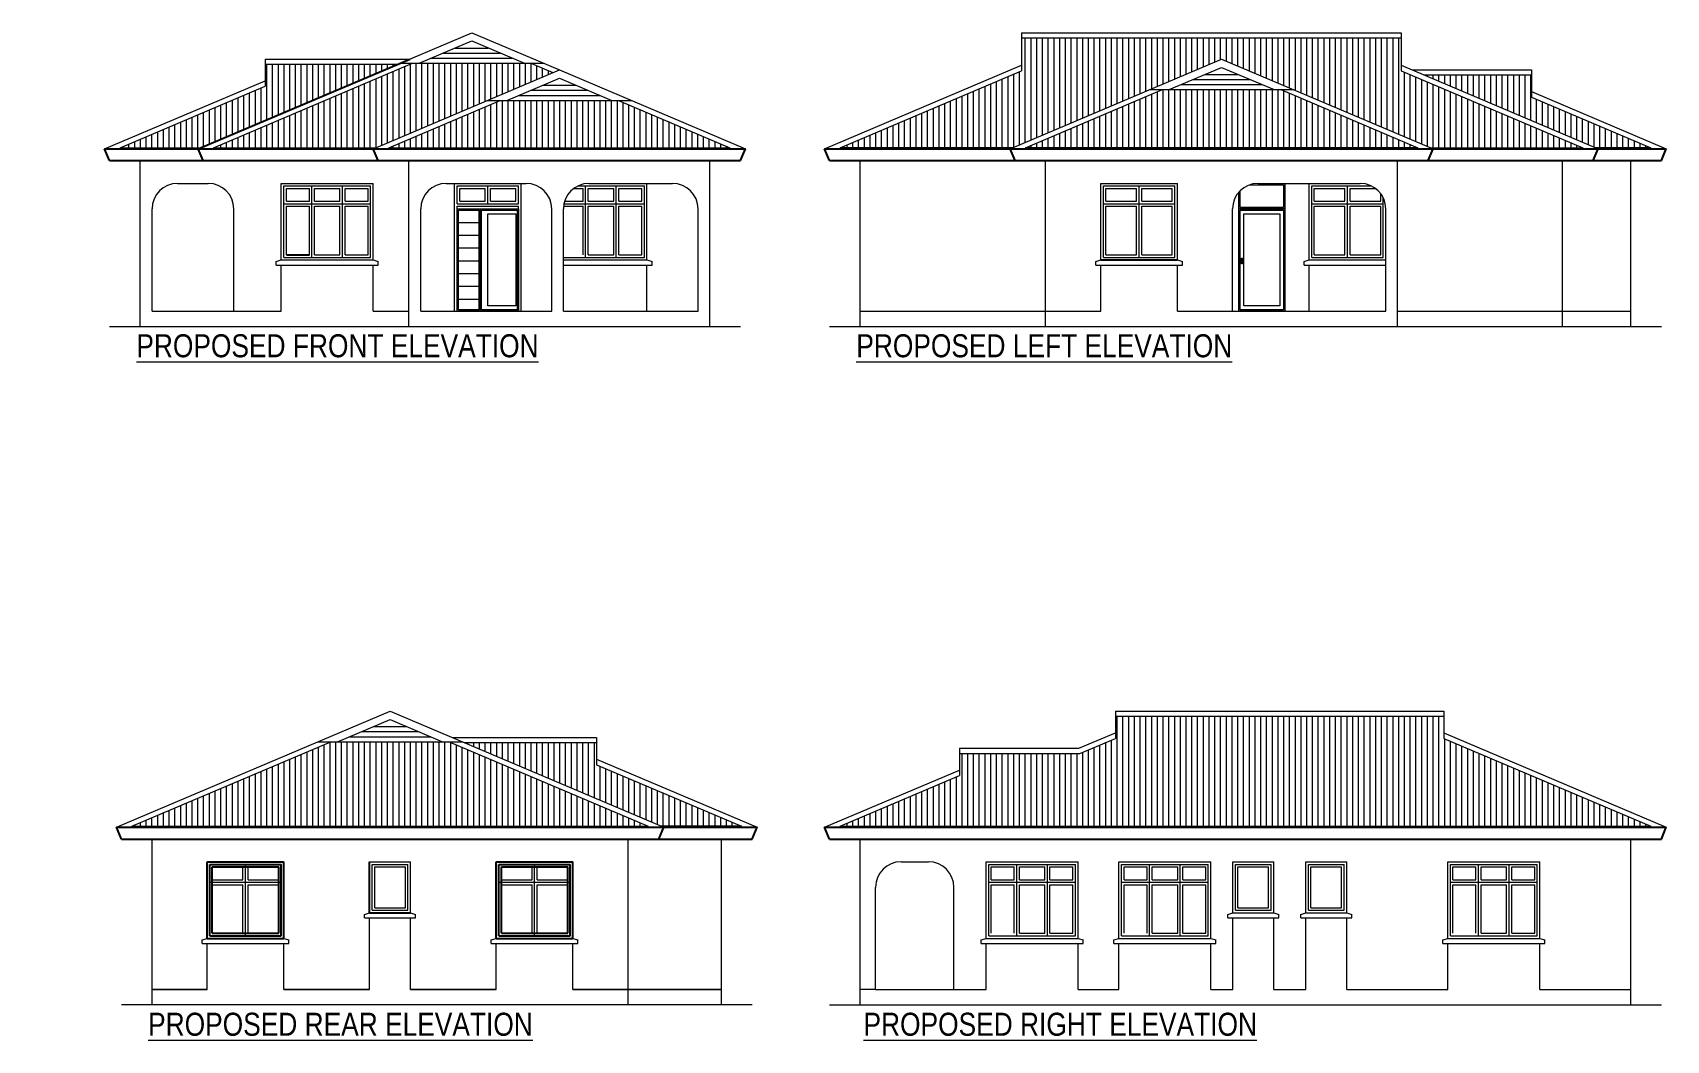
# Model space of a CAD drawing. Header units: inches. Extents: x 13362 to 219275, y -159770 to -978.
# Drawn here: x 164727 to 196714, y -115945 to -96217 of the extents above; entities that cross this region are included whole.
import ezdxf

# ---------------------------------------------------------------- set-up
doc = ezdxf.new("R2010")
doc.units = ezdxf.units.IN
doc.header["$LTSCALE"] = 15
doc.header["$MEASUREMENT"] = 0
doc.layers.add('A_ElevationHide', color=252, linetype='Continuous')
for name, color, linetype, lineweight in [('Electrical', 7, 'Continuous', 0), ('hatch', 252, 'Continuous', 0), ('ROOF LIN 1', 22, 'Continuous', 20), ('TEXTS', 3, 'Continuous', 0), ('WALL ELEV.', 43, 'Continuous', 20)]:
    doc.layers.add(name, color=color, linetype=linetype, lineweight=lineweight)
doc.styles.add('ISO 100', font='TAHOMA.TTF', dxfattribs={"height": 100})
pattern_1 = [(45, (46631.58, -22941.6), (-127.27922, 127.27922), [])]

msp = doc.modelspace()

# ---------------------------------------------------------------- hatches: boundary and pattern name
at = {"layer": 'Electrical'}
h = msp.add_hatch(dxfattribs=at)
h.set_pattern_fill('MASONRY_BLOCK', color=8, style=0, pattern_type=2)
h.set_pattern_definition(pattern_1)
h.paths.add_polyline_path([(164727.3, -105655.9), (164877.3, -105505.9), (164727.3, -105505.9)], flags=0)
h = msp.add_hatch(dxfattribs=at)
h.set_pattern_fill('MASONRY_BLOCK', color=8, style=0, pattern_type=2)
h.set_pattern_definition(pattern_1)
h.paths.add_polyline_path([(164877.3, -106905.9), (164727.3, -106905.9)], flags=0)
h = msp.add_hatch(dxfattribs=at)
h.set_pattern_fill('MASONRY_BLOCK', color=8, style=0, pattern_type=2)
h.set_pattern_definition(pattern_1)
h.paths.add_polyline_path([(170977.3, -110055.9), (170977.3, -109905.9), (170827.3, -110055.9)], flags=0)
h = msp.add_hatch(dxfattribs=at)
h.set_pattern_fill('MASONRY_BLOCK', color=8, style=0, pattern_type=2)
h.set_pattern_definition(pattern_1)
h.paths.add_polyline_path([(168827.3, -111322.2), (168977.3, -111322.2), (168977.3, -111280.9), (168827.3, -111280.9)], flags=0)
at = {"layer": 'hatch'}
h = msp.add_hatch(dxfattribs=at)
h.set_pattern_fill('ANSI31', color=144, scale=900, angle=45, style=0)
h.paths.add_polyline_path([(189163.8, -97332.7), (186848.7, -97332.7), (184166.6, -98471.2), (191845.9, -98471.2)], flags=17)
h.paths.add_polyline_path([(188006.3, -96732.7), (192101.8, -98471.2), (195075.9, -98471.2), (191521.3, -96962.3), (191521.3, -96317), (184091.3, -96317), (184091.3, -96962.3), (180536.6, -98471.2), (183910.7, -98471.2)])
h.paths.add_polyline_path([(194071.3, -97045), (191971.9, -97045), (195331.8, -98471.2), (196410.9, -98471.2), (194071.3, -97478.1)])
h = msp.add_hatch(dxfattribs=at)
h.set_pattern_fill('ANSI31', color=144, scale=900, angle=45, style=0)
h.paths.add_polyline_path([(174911.6, -96999.3), (174482.1, -96817), (172167, -96817), (168269.9, -98471.2), (171444, -98471.2)])
h.paths.add_polyline_path([(171874, -96832.7), (169279.5, -96832.7), (169279.5, -97265.8), (166439.9, -98471.2), (168014, -98471.2)])
h.paths.add_polyline_path([(176197.1, -97545), (173882, -97545), (171699.9, -98471.2), (178379.2, -98471.2)])
h = msp.add_hatch(dxfattribs=at)
h.set_pattern_fill('ANSI31', color=144, scale=2000, angle=315, style=0)
h.set_pattern_definition([(0, (2876186.68, -2651181.47), (7e-14, 250), [])])
h.paths.add_polyline_path([(173064.5, -101641.6), (173464.5, -101641.6), (173464.5, -99691.6), (173064.5, -99691.6)])
h = msp.add_hatch(dxfattribs=at)
h.set_pattern_fill('ANSI31', color=144, scale=900, angle=45, style=0)
h.paths.add_polyline_path([(192356.3, -110033.1), (192356.3, -109600), (185926.3, -109600), (185926.3, -110033.1), (185231.6, -110328), (182876.3, -110328), (182876.3, -110761.1), (180536.6, -111754.2), (196410.9, -111754.2)])
h = msp.add_hatch(dxfattribs=at)
h.set_pattern_fill('ANSI31', color=144, scale=900, angle=45, style=0)
h.paths.add_polyline_path([(175769.5, -110115.7), (173175.1, -110115.7), (177035.1, -111754.2), (177082.2, -111754.2), (178609.2, -111754.2), (175769.5, -110548.8)])
h.paths.add_polyline_path([(172882.1, -110100), (170567, -110100), (166669.9, -111754.2), (176779.2, -111754.2)])

# ---------------------------------------------------------------- linework, layer by layer
at = {"layer": 'A_ElevationHide', "color": 252, "linetype": 'Continuous', "lineweight": -3}
for p, q in [((167966.9, -98491.2), (172109.5, -96732.7)), ((166136.9, -98491.2), (167966.9, -98491.2)), ((166234.5, -98721.3), (166136.9, -98491.2)), ((167966.9, -98491.2), (171396.9, -98491.2)), ((168064.5, -98721.3), (167966.9, -98491.2)), ((171396.9, -98491.2), (178682.2, -98491.2)), ((171494.5, -98721.3), (171396.9, -98491.2)), ((178584.5, -98721.3), (178682.2, -98491.2)), ((180233.6, -98491.2), (183863.6, -98491.2)), ((180331.3, -98721.3), (180233.6, -98491.2)), ((180536.6, -98471.2), (183910.7, -98471.2)), ((183863.6, -98491.2), (192148.9, -98491.2)), ((183961.3, -98721.3), (183863.6, -98491.2)), ((184166.6, -98471.2), (191845.9, -98471.2)), ((192051.3, -98721.3), (192148.9, -98491.2)), ((192148.9, -98491.2), (195378.9, -98491.2)), ((195281.3, -98721.3), (195378.9, -98491.2)), ((195331.8, -98471.2), (196410.9, -98471.2)), ((195378.9, -98491.2), (196713.9, -98491.2)), ((196616.3, -98721.3), (196713.9, -98491.2)), ((166234.5, -98721.3), (168064.5, -98721.3)), ((168064.5, -98721.3), (171494.5, -98721.3)), ((171494.5, -98721.3), (178584.5, -98721.3)), ((180331.3, -98721.3), (183961.3, -98721.3)), ((183961.3, -98721.3), (192051.3, -98721.3)), ((192051.3, -98721.3), (195281.3, -98721.3)), ((195281.3, -98721.3), (196616.3, -98721.3)), ((169694.5, -100566.6), (170144.5, -100566.6)), ((185641.3, -100666.6), (187141.3, -100666.6)), ((166366.9, -111774.2), (177082.2, -111774.2)), ((166464.5, -112004.3), (166366.9, -111774.2)), ((176984.5, -112004.3), (177082.2, -111774.2)), ((177035.1, -111754.2), (177082.2, -111754.2)), ((177082.2, -111754.2), (178609.2, -111754.2)), ((177082.2, -111774.2), (178912.2, -111774.2)), ((178814.5, -112004.3), (178912.2, -111774.2)), ((180233.6, -111774.2), (196713.9, -111774.2)), ((180331.3, -112004.3), (180233.6, -111774.2)), ((196616.3, -112004.3), (196713.9, -111774.2)), ((166464.5, -112004.3), (176984.5, -112004.3)), ((176984.5, -112004.3), (178814.5, -112004.3)), ((180331.3, -112004.3), (196616.3, -112004.3)), ((168144.5, -113949.6), (168144.5, -112449.6)), ((168144.5, -112449.6), (169644.5, -112449.6)), ((168194.5, -113899.6), (168194.5, -112499.6)), ((168194.5, -112499.6), (169594.5, -112499.6)), ((168244.5, -113849.6), (168244.5, -112549.6)), ((168244.5, -112549.6), (169544.5, -112549.6)), ((169544.5, -113849.6), (169544.5, -112549.6)), ((169594.5, -113899.6), (169594.5, -112499.6)), ((169644.5, -113949.6), (169644.5, -112449.6)), ((171324.5, -113449.6), (171324.5, -112449.6)), ((173804.5, -113949.6), (173804.5, -112449.6)), ((173804.5, -112449.6), (175304.5, -112449.6)), ((173854.5, -113899.6), (173854.5, -112499.6)), ((173854.5, -112499.6), (175254.5, -112499.6)), ((173904.5, -113849.6), (173904.5, -112549.6)), ((173904.5, -112549.6), (175204.5, -112549.6)), ((175204.5, -113849.6), (175204.5, -112549.6)), ((175254.5, -113899.6), (175254.5, -112499.6)), ((175304.5, -113949.6), (175304.5, -112449.6)), ((171324.5, -113449.6), (172124.5, -113449.6)), ((168244.5, -113849.6), (169544.5, -113849.6)), ((173904.5, -113849.6), (175204.5, -113849.6)), ((168144.5, -113949.6), (169644.5, -113949.6)), ((168144.5, -113949.6), (169644.5, -113949.6)), ((168194.5, -113899.6), (169594.5, -113899.6)), ((173804.5, -113949.6), (175304.5, -113949.6)), ((173804.5, -113949.6), (175304.5, -113949.6)), ((173854.5, -113899.6), (175254.5, -113899.6))]:
    msp.add_line(p, q, dxfattribs=at)
at = {"layer": 'hatch', "color": 144}
for p, q in [((167966.9, -98491.2), (173324.5, -96217)), ((173324.5, -96217), (175039.5, -96945)), ((184091.3, -96217), (191521.3, -96217)), ((184091.3, -96217), (184091.3, -96962.3)), ((191521.3, -96217), (191521.3, -96962.3)), ((184091.3, -96317), (191521.3, -96317)), ((168269.9, -98471.2), (172167, -96817)), ((169279.5, -96732.7), (172109.5, -96732.7)), ((169279.5, -96732.7), (169279.5, -97265.8)), ((169279.5, -96832.7), (171874, -96832.7)), ((171911, -96817), (174738.1, -96817)), ((174482.1, -96817), (174911.6, -96999.3)), ((180233.6, -98491.2), (184091.3, -96853.7)), ((183863.6, -98491.2), (188006.3, -96732.7)), ((188006.3, -96732.7), (192148.9, -98491.2)), ((191521.3, -96853.7), (195378.9, -98491.2)), ((166136.9, -98491.2), (169279.5, -97157.2)), ((171444, -98471.2), (175039.5, -96945)), ((175039.5, -96945), (178682.2, -98491.2)), ((180536.6, -98471.2), (184091.3, -96962.3)), ((191521.3, -96962.3), (195075.9, -98471.2)), ((191736.3, -96945), (194071.3, -96945)), ((191971.9, -97045), (194071.3, -97045)), ((194071.3, -96945), (194071.3, -97478.1)), ((166439.9, -98471.2), (169279.5, -97265.8)), ((171699.9, -98471.2), (173882, -97545)), ((173626, -97545), (176453.1, -97545)), ((176197.1, -97545), (178379.2, -98471.2)), ((184166.6, -98471.2), (186848.7, -97332.7)), ((186592.8, -97332.7), (189419.8, -97332.7)), ((189163.8, -97332.7), (191845.9, -98471.2)), ((194071.3, -97369.4), (196713.9, -98491.2)), ((194071.3, -97478.1), (196410.9, -98471.2)), ((166439.9, -98471.2), (168014, -98471.2)), ((168269.9, -98471.2), (171444, -98471.2)), ((171699.9, -98471.2), (178379.2, -98471.2)), ((192101.8, -98471.2), (195075.9, -98471.2)), ((169644.5, -100616.6), (169644.5, -99216.6)), ((169644.5, -99216.6), (171344.5, -99216.6)), ((169694.5, -99266.6), (170144.5, -99266.6)), ((169694.5, -99516.6), (169694.5, -99266.6)), ((170144.5, -99516.6), (170144.5, -99266.6)), ((170194.5, -100616.6), (170194.5, -99216.6)), ((170194.5, -100616.6), (170194.5, -99216.6)), ((170244.5, -99266.6), (170744.5, -99266.6)), ((170244.5, -99516.6), (170244.5, -99266.6)), ((170744.5, -99516.6), (170744.5, -99266.6)), ((170794.5, -100616.6), (170794.5, -99216.6)), ((170794.5, -100616.6), (170794.5, -99216.6)), ((170844.5, -99266.6), (171294.5, -99266.6)), ((170844.5, -99516.6), (170844.5, -99266.6)), ((171294.5, -99516.6), (171294.5, -99266.6)), ((171344.5, -100616.6), (171344.5, -99216.6)), ((172989.5, -101666.6), (172989.5, -99166.6)), ((173039.5, -99216.6), (174239.5, -99216.6)), ((173039.5, -99566.6), (173039.5, -99216.6)), ((173089.5, -99266.6), (173589.5, -99266.6)), ((173089.5, -99516.6), (173089.5, -99266.6)), ((173589.5, -99516.6), (173589.5, -99266.6)), ((173639.5, -99566.6), (173639.5, -99216.6)), ((173639.5, -99566.6), (173639.5, -99216.6)), ((173639.5, -99566.6), (173639.5, -99216.6)), ((173689.5, -99516.6), (173689.5, -99266.6)), ((173689.5, -99266.6), (174189.5, -99266.6)), ((174189.5, -99516.6), (174189.5, -99266.6)), ((174239.5, -99566.6), (174239.5, -99216.6)), ((174289.5, -101666.6), (174289.5, -99166.6)), ((175319.5, -99266.6), (175504.5, -99266.6)), ((175401.6, -99216.6), (176704.5, -99216.6)), ((175504.5, -99516.6), (175504.5, -99266.6)), ((175554.5, -100616.6), (175554.5, -99216.6)), ((175554.5, -100616.6), (175554.5, -99216.6)), ((175604.5, -99266.6), (176104.5, -99266.6)), ((175604.5, -99516.6), (175604.5, -99266.6)), ((176104.5, -99516.6), (176104.5, -99266.6)), ((176154.5, -100616.6), (176154.5, -99216.6)), ((176154.5, -100616.6), (176154.5, -99216.6)), ((176204.5, -99266.6), (176654.5, -99266.6)), ((176204.5, -99516.6), (176204.5, -99266.6)), ((176654.5, -99516.6), (176654.5, -99266.6)), ((176704.5, -100616.6), (176704.5, -99216.6)), ((185691.3, -100616.6), (185691.3, -99216.6)), ((185691.3, -99216.6), (187091.3, -99216.6)), ((185741.3, -99266.6), (186341.3, -99266.6)), ((185741.3, -99516.6), (185741.3, -99266.6)), ((186341.3, -99516.6), (186341.3, -99266.6)), ((186391.3, -100616.6), (186391.3, -99216.6)), ((186391.3, -100616.6), (186391.3, -99216.6)), ((186441.3, -99516.6), (186441.3, -99266.6)), ((186441.3, -99266.6), (187041.3, -99266.6)), ((187041.3, -99516.6), (187041.3, -99266.6)), ((187091.3, -100616.6), (187091.3, -99216.6)), ((188343.3, -99666.6), (188343.3, -99339.3)), ((188368.3, -99641.6), (188368.3, -99312.5)), ((188550.7, -99196.6), (189218.3, -99196.6)), ((189218.3, -99196.6), (189218.3, -99641.6)), ((189243.3, -99166.6), (189243.3, -99666.6)), ((189771.3, -100616.6), (189771.3, -99216.6)), ((189771.3, -99216.6), (190939.2, -99216.6)), ((189821.3, -99516.6), (189821.3, -99266.6)), ((189821.3, -99266.6), (190421.3, -99266.6)), ((190421.3, -99516.6), (190421.3, -99266.6)), ((190471.3, -100616.6), (190471.3, -99216.6)), ((190471.3, -100616.6), (190471.3, -99216.6)), ((190521.3, -99266.6), (191021.3, -99266.6)), ((190521.3, -99516.6), (190521.3, -99266.6)), ((191121.3, -99516.6), (191121.3, -99366.6)), ((191171.3, -100616.6), (191171.3, -99448.7)), ((169644.5, -99566.6), (171344.5, -99566.6)), ((169644.5, -99566.6), (171344.5, -99566.6)), ((169694.5, -99516.6), (170144.5, -99516.6)), ((169694.5, -100566.6), (169694.5, -99616.6)), ((169694.5, -99616.6), (170144.5, -99616.6)), ((170144.5, -100566.6), (170144.5, -99616.6)), ((170244.5, -99516.6), (170744.5, -99516.6)), ((170244.5, -100566.6), (170244.5, -99616.6)), ((170244.5, -99616.6), (170744.5, -99616.6)), ((170744.5, -100566.6), (170744.5, -99616.6)), ((170844.5, -99516.6), (171294.5, -99516.6)), ((170844.5, -100566.6), (170844.5, -99616.6)), ((170844.5, -99616.6), (171294.5, -99616.6)), ((171294.5, -100566.6), (171294.5, -99616.6)), ((173039.5, -99566.6), (174239.5, -99566.6)), ((173039.5, -99566.6), (174239.5, -99566.6)), ((173039.5, -101666.6), (173039.5, -99616.6)), ((173039.5, -99616.6), (174239.5, -99616.6)), ((173089.5, -99516.6), (173589.5, -99516.6)), ((173689.5, -99516.6), (174189.5, -99516.6)), ((174239.5, -101666.6), (174239.5, -99616.6)), ((175122.1, -99616.6), (175504.5, -99616.6)), ((175129.6, -99566.6), (176704.5, -99566.6)), ((175129.6, -99566.6), (176704.5, -99566.6)), ((175142.6, -99516.6), (175504.5, -99516.6)), ((175504.5, -100566.6), (175504.5, -99616.6)), ((175604.5, -99516.6), (176104.5, -99516.6)), ((175604.5, -100566.6), (175604.5, -99616.6)), ((175604.5, -99616.6), (176104.5, -99616.6)), ((176104.5, -100566.6), (176104.5, -99616.6)), ((176204.5, -99516.6), (176654.5, -99516.6)), ((176204.5, -100566.6), (176204.5, -99616.6)), ((176204.5, -99616.6), (176654.5, -99616.6)), ((176654.5, -100566.6), (176654.5, -99616.6)), ((185691.3, -99566.6), (187091.3, -99566.6)), ((185691.3, -99566.6), (187091.3, -99566.6)), ((185741.3, -99516.6), (186341.3, -99516.6)), ((185741.3, -100566.6), (185741.3, -99616.6)), ((185741.3, -99616.6), (186341.3, -99616.6)), ((186341.3, -100566.6), (186341.3, -99616.6)), ((186441.3, -99516.6), (187041.3, -99516.6)), ((186441.3, -100566.6), (186441.3, -99616.6)), ((186441.3, -99616.6), (187041.3, -99616.6)), ((187041.3, -100566.6), (187041.3, -99616.6)), ((189243.3, -99666.6), (188343.3, -99666.6)), ((189218.3, -99641.6), (188368.3, -99641.6)), ((189771.3, -99566.6), (191171.3, -99566.6)), ((189771.3, -99566.6), (191171.3, -99566.6)), ((189821.3, -99516.6), (190421.3, -99516.6)), ((189821.3, -100566.6), (189821.3, -99616.6)), ((189821.3, -99616.6), (190421.3, -99616.6)), ((190421.3, -100566.6), (190421.3, -99616.6)), ((190521.3, -99516.6), (191121.3, -99516.6)), ((190521.3, -100566.6), (190521.3, -99616.6)), ((190521.3, -99616.6), (191121.3, -99616.6)), ((191121.3, -100566.6), (191121.3, -99616.6)), ((169644.5, -100616.6), (171344.5, -100616.6)), ((170244.5, -100566.6), (170744.5, -100566.6)), ((170844.5, -100566.6), (171294.5, -100566.6)), ((175119.5, -100616.6), (176704.5, -100616.6)), ((175604.5, -100566.6), (176104.5, -100566.6)), ((176204.5, -100566.6), (176654.5, -100566.6)), ((185691.3, -100616.6), (187091.3, -100616.6)), ((185741.3, -100566.6), (186341.3, -100566.6)), ((186441.3, -100566.6), (187041.3, -100566.6)), ((189771.3, -100616.6), (191171.3, -100616.6)), ((189821.3, -100566.6), (190421.3, -100566.6)), ((190521.3, -100566.6), (191121.3, -100566.6)), ((166366.9, -111774.2), (171724.5, -109500)), ((171724.5, -109500), (177082.2, -111774.2)), ((185926.3, -109500), (192356.3, -109500)), ((185926.3, -109500), (185926.3, -110033.1)), ((185926.3, -109600), (192356.3, -109600)), ((192356.3, -109500), (192356.3, -110033.1)), ((172939.5, -110015.7), (175769.5, -110015.7)), ((175769.5, -110015.7), (175769.5, -110548.8)), ((185211.3, -110228), (185926.3, -109924.5)), ((185231.6, -110328), (185926.3, -110033.1)), ((192356.3, -109924.5), (196713.9, -111774.2)), ((192356.3, -110033.1), (196410.9, -111754.2)), ((166669.9, -111754.2), (170567, -110100)), ((170311, -110100), (173138.1, -110100)), ((172882.1, -110100), (176779.2, -111754.2)), ((173175.1, -110115.7), (175769.5, -110115.7)), ((182876.3, -110228), (185211.3, -110228)), ((182876.3, -110228), (182876.3, -110761.1)), ((182876.3, -110328), (185231.6, -110328)), ((175769.5, -110440.2), (178912.2, -111774.2)), ((175769.5, -110548.8), (178609.2, -111754.2)), ((180233.6, -111774.2), (182876.3, -110652.4)), ((180536.6, -111754.2), (182876.3, -110761.1)), ((166669.9, -111754.2), (176779.2, -111754.2)), ((180536.6, -111754.2), (196410.9, -111754.2)), ((168194.5, -113899.6), (168194.5, -112499.6)), ((168194.5, -112499.6), (169594.5, -112499.6)), ((168244.5, -112799.6), (168244.5, -112549.6)), ((168244.5, -112549.6), (168844.5, -112549.6)), ((168844.5, -112799.6), (168844.5, -112549.6)), ((168894.5, -113899.6), (168894.5, -112499.6)), ((168894.5, -113899.6), (168894.5, -112499.6)), ((168944.5, -112549.6), (169544.5, -112549.6)), ((168944.5, -112799.6), (168944.5, -112549.6)), ((169544.5, -112799.6), (169544.5, -112549.6)), ((169594.5, -113899.6), (169594.5, -112499.6)), ((171374.5, -113399.6), (171374.5, -112499.6)), ((171374.5, -112499.6), (172074.5, -112499.6)), ((171424.5, -113349.6), (171424.5, -112549.6)), ((171424.5, -112549.6), (172024.5, -112549.6)), ((172024.5, -113349.6), (172024.5, -112549.6)), ((172074.5, -113399.6), (172074.5, -112499.6)), ((173854.5, -113899.6), (173854.5, -112499.6)), ((173854.5, -112499.6), (175254.5, -112499.6)), ((173904.5, -112799.6), (173904.5, -112549.6)), ((173904.5, -112549.6), (174504.5, -112549.6)), ((174504.5, -112799.6), (174504.5, -112549.6)), ((174554.5, -113899.6), (174554.5, -112499.6)), ((174554.5, -113899.6), (174554.5, -112499.6)), ((174604.5, -112549.6), (175204.5, -112549.6)), ((174604.5, -112799.6), (174604.5, -112549.6)), ((175204.5, -112799.6), (175204.5, -112549.6)), ((175254.5, -113899.6), (175254.5, -112499.6)), ((183446.3, -113899.6), (183446.3, -112499.6)), ((183446.3, -112499.6), (185146.3, -112499.6)), ((183496.3, -112799.6), (183496.3, -112549.6)), ((183496.3, -112549.6), (183946.3, -112549.6)), ((183946.3, -112799.6), (183946.3, -112549.6)), ((183996.3, -113899.6), (183996.3, -112499.6)), ((183996.3, -113899.6), (183996.3, -112499.6)), ((184046.3, -112549.6), (184546.3, -112549.6)), ((184046.3, -112799.6), (184046.3, -112549.6)), ((184546.3, -112799.6), (184546.3, -112549.6)), ((184596.3, -113899.6), (184596.3, -112499.6)), ((184596.3, -113899.6), (184596.3, -112499.6)), ((184646.3, -112549.6), (185096.3, -112549.6)), ((184646.3, -112799.6), (184646.3, -112549.6)), ((185096.3, -112799.6), (185096.3, -112549.6)), ((185146.3, -113899.6), (185146.3, -112499.6)), ((186046.3, -113899.6), (186046.3, -112499.6)), ((186046.3, -112499.6), (187746.3, -112499.6)), ((186096.3, -112799.6), (186096.3, -112549.6)), ((186096.3, -112549.6), (186546.3, -112549.6)), ((186546.3, -112799.6), (186546.3, -112549.6)), ((186596.3, -113899.6), (186596.3, -112499.6)), ((186596.3, -113899.6), (186596.3, -112499.6)), ((186646.3, -112549.6), (187146.3, -112549.6)), ((186646.3, -112799.6), (186646.3, -112549.6)), ((187146.3, -112799.6), (187146.3, -112549.6)), ((187196.3, -113899.6), (187196.3, -112499.6)), ((187196.3, -113899.6), (187196.3, -112499.6)), ((187246.3, -112549.6), (187696.3, -112549.6)), ((187246.3, -112799.6), (187246.3, -112549.6)), ((187696.3, -112799.6), (187696.3, -112549.6)), ((187746.3, -113899.6), (187746.3, -112499.6)), ((188276.3, -113399.6), (188276.3, -112499.6)), ((188276.3, -112499.6), (188976.3, -112499.6)), ((188326.3, -113349.6), (188326.3, -112549.6)), ((188326.3, -112549.6), (188926.3, -112549.6)), ((188926.3, -113349.6), (188926.3, -112549.6)), ((188976.3, -113399.6), (188976.3, -112499.6)), ((189706.3, -113399.6), (189706.3, -112499.6)), ((189706.3, -112499.6), (190406.3, -112499.6)), ((189756.3, -113349.6), (189756.3, -112549.6)), ((189756.3, -112549.6), (190356.3, -112549.6)), ((190356.3, -113349.6), (190356.3, -112549.6)), ((190406.3, -113399.6), (190406.3, -112499.6)), ((192486.3, -113899.6), (192486.3, -112499.6)), ((192486.3, -112499.6), (194186.3, -112499.6)), ((192536.3, -112799.6), (192536.3, -112549.6)), ((192536.3, -112549.6), (192986.3, -112549.6)), ((192986.3, -112799.6), (192986.3, -112549.6)), ((193036.3, -113899.6), (193036.3, -112499.6)), ((193036.3, -113899.6), (193036.3, -112499.6)), ((193086.3, -112549.6), (193586.3, -112549.6)), ((193086.3, -112799.6), (193086.3, -112549.6)), ((193586.3, -112799.6), (193586.3, -112549.6)), ((193636.3, -113899.6), (193636.3, -112499.6)), ((193636.3, -113899.6), (193636.3, -112499.6)), ((193686.3, -112549.6), (194136.3, -112549.6)), ((193686.3, -112799.6), (193686.3, -112549.6)), ((194136.3, -112799.6), (194136.3, -112549.6)), ((194186.3, -113899.6), (194186.3, -112499.6)), ((168194.5, -112849.6), (169594.5, -112849.6)), ((168194.5, -112849.6), (169594.5, -112849.6)), ((168244.5, -112799.6), (168844.5, -112799.6)), ((168244.5, -113849.6), (168244.5, -112899.6)), ((168244.5, -112899.6), (168844.5, -112899.6)), ((168844.5, -113849.6), (168844.5, -112899.6)), ((168944.5, -112799.6), (169544.5, -112799.6)), ((168944.5, -113849.6), (168944.5, -112899.6)), ((168944.5, -112899.6), (169544.5, -112899.6)), ((169544.5, -113849.6), (169544.5, -112899.6)), ((173854.5, -112849.6), (175254.5, -112849.6)), ((173854.5, -112849.6), (175254.5, -112849.6)), ((173904.5, -112799.6), (174504.5, -112799.6)), ((173904.5, -113849.6), (173904.5, -112899.6)), ((173904.5, -112899.6), (174504.5, -112899.6)), ((174504.5, -113849.6), (174504.5, -112899.6)), ((174604.5, -112799.6), (175204.5, -112799.6)), ((174604.5, -113849.6), (174604.5, -112899.6)), ((174604.5, -112899.6), (175204.5, -112899.6)), ((175204.5, -113849.6), (175204.5, -112899.6)), ((183446.3, -112849.6), (185146.3, -112849.6)), ((183446.3, -112849.6), (185146.3, -112849.6)), ((183496.3, -112799.6), (183946.3, -112799.6)), ((183496.3, -113849.6), (183496.3, -112899.6)), ((183496.3, -112899.6), (183946.3, -112899.6)), ((183946.3, -113849.6), (183946.3, -112899.6)), ((184046.3, -112799.6), (184546.3, -112799.6)), ((184046.3, -113849.6), (184046.3, -112899.6)), ((184046.3, -112899.6), (184546.3, -112899.6)), ((184546.3, -113849.6), (184546.3, -112899.6)), ((184646.3, -112799.6), (185096.3, -112799.6)), ((184646.3, -113849.6), (184646.3, -112899.6)), ((184646.3, -112899.6), (185096.3, -112899.6)), ((185096.3, -113849.6), (185096.3, -112899.6)), ((186046.3, -112849.6), (187746.3, -112849.6)), ((186046.3, -112849.6), (187746.3, -112849.6)), ((186096.3, -112799.6), (186546.3, -112799.6)), ((186096.3, -113849.6), (186096.3, -112899.6)), ((186096.3, -112899.6), (186546.3, -112899.6)), ((186546.3, -113849.6), (186546.3, -112899.6)), ((186646.3, -112799.6), (187146.3, -112799.6)), ((186646.3, -113849.6), (186646.3, -112899.6)), ((186646.3, -112899.6), (187146.3, -112899.6)), ((187146.3, -113849.6), (187146.3, -112899.6)), ((187246.3, -112799.6), (187696.3, -112799.6)), ((187246.3, -113849.6), (187246.3, -112899.6)), ((187246.3, -112899.6), (187696.3, -112899.6)), ((187696.3, -113849.6), (187696.3, -112899.6)), ((192486.3, -112849.6), (194186.3, -112849.6)), ((192486.3, -112849.6), (194186.3, -112849.6)), ((192536.3, -112799.6), (192986.3, -112799.6)), ((192536.3, -113849.6), (192536.3, -112899.6)), ((192536.3, -112899.6), (192986.3, -112899.6)), ((192986.3, -113849.6), (192986.3, -112899.6)), ((193086.3, -112799.6), (193586.3, -112799.6)), ((193086.3, -113849.6), (193086.3, -112899.6)), ((193086.3, -112899.6), (193586.3, -112899.6)), ((193586.3, -113849.6), (193586.3, -112899.6)), ((193686.3, -112799.6), (194136.3, -112799.6)), ((193686.3, -113849.6), (193686.3, -112899.6)), ((193686.3, -112899.6), (194136.3, -112899.6)), ((194136.3, -113849.6), (194136.3, -112899.6)), ((171374.5, -113399.6), (172074.5, -113399.6)), ((171424.5, -113349.6), (172024.5, -113349.6)), ((188276.3, -113399.6), (188976.3, -113399.6)), ((188326.3, -113349.6), (188926.3, -113349.6)), ((189706.3, -113399.6), (190406.3, -113399.6)), ((189756.3, -113349.6), (190356.3, -113349.6)), ((168244.5, -113849.6), (168844.5, -113849.6)), ((168944.5, -113849.6), (169544.5, -113849.6)), ((173904.5, -113849.6), (174504.5, -113849.6)), ((174604.5, -113849.6), (175204.5, -113849.6)), ((184046.3, -113849.6), (184546.3, -113849.6)), ((184646.3, -113849.6), (185096.3, -113849.6)), ((186646.3, -113849.6), (187146.3, -113849.6)), ((187246.3, -113849.6), (187696.3, -113849.6)), ((193086.3, -113849.6), (193586.3, -113849.6)), ((193686.3, -113849.6), (194136.3, -113849.6)), ((168194.5, -113899.6), (169594.5, -113899.6)), ((173854.5, -113899.6), (175254.5, -113899.6)), ((183446.3, -113899.6), (185146.3, -113899.6)), ((186046.3, -113899.6), (187746.3, -113899.6)), ((192486.3, -113899.6), (194186.3, -113899.6))]:
    msp.add_line(p, q, dxfattribs=at)
for points in [[(173039.5, -99666.6), (173489.5, -99666.6), (173489.5, -101666.6), (173039.5, -101666.6)], [(173064.5, -99691.6), (173464.5, -99691.6), (173464.5, -101641.6), (173064.5, -101641.6)], [(173489.5, -99666.6), (174239.5, -99666.6), (174239.5, -101666.6), (173489.5, -101666.6)], [(173514.5, -99691.6), (174214.5, -99691.6), (174214.5, -101641.6), (173514.5, -101641.6)], [(173639.5, -99766.6), (174189.5, -99766.6), (174189.5, -101566.6), (173639.5, -101566.6)], [(188343.3, -99666.6), (189243.3, -99666.6), (189243.3, -101666.6), (188343.3, -101666.6)], [(188368.3, -99691.6), (189218.3, -99691.6), (189218.3, -101641.6), (188368.3, -101641.6)], [(188443.3, -99766.6), (189143.3, -99766.6), (189143.3, -101566.6), (188443.3, -101566.6)], [(188393.6, -100631), (188415.4, -100631), (188415.4, -100739.8), (188393.6, -100739.8)]]:
    msp.add_lwpolyline(points, close=True, dxfattribs=at)
at = {"layer": 'ROOF LIN 1'}
for p, q in [((172294.9, -96817), (173324.5, -96379.9)), ((173001.7, -96517), (173647.4, -96517)), ((173324.5, -96379.9), (174354.2, -96817)), ((172530.5, -96717), (174118.6, -96717)), ((172766.1, -96617), (173883, -96617)), ((186976.6, -97332.7), (188006.3, -96895.7)), ((188006.3, -96895.7), (189035.9, -97332.7)), ((174009.9, -97545), (175039.5, -97107.9)), ((175039.5, -97107.9), (176069.2, -97545)), ((187212.2, -97232.7), (188800.3, -97232.7)), ((187447.8, -97132.7), (188564.7, -97132.7)), ((187683.4, -97032.7), (188329.1, -97032.7)), ((174245.5, -97445), (175833.6, -97445)), ((174481.1, -97345), (175598, -97345)), ((174716.7, -97245), (175362.4, -97245)), ((170694.9, -110100), (171724.5, -109662.9)), ((171724.5, -109662.9), (172754.2, -110100)), ((170930.5, -110000), (172518.6, -110000)), ((171166.1, -109900), (172283, -109900)), ((171401.7, -109800), (172047.4, -109800)), ((181231.3, -114949.6), (180931.3, -114949.6))]:
    msp.add_line(p, q, dxfattribs=at)
at = {"layer": 'WALL ELEV.', "lineweight": 13}
for p, q in [((166834.5, -101966.6), (166834.5, -98721.3)), ((172094.5, -101966.6), (172094.5, -98721.3)), ((177984.5, -101966.6), (177984.5, -98721.3)), ((180931.3, -101966.6), (180931.3, -98721.3)), ((184561.3, -101966.6), (184561.3, -98721.3)), ((191451.3, -101966.6), (191451.3, -98721.3)), ((194681.3, -101966.6), (194681.3, -98721.3)), ((196016.3, -101966.6), (196016.3, -98721.3)), ((167564.5, -99166.6), (168164.5, -99166.6)), ((169594.5, -99166.6), (171394.5, -99166.6)), ((169594.5, -100666.6), (169594.5, -99166.6)), ((171394.5, -100666.6), (171394.5, -99166.6)), ((172824.5, -99166.6), (174389.5, -99166.6)), ((173039.5, -99166.6), (174239.5, -99166.6)), ((173039.5, -99166.6), (174239.5, -99166.6)), ((175619.5, -99166.6), (176754.5, -99166.6)), ((175619.5, -99166.6), (177254.5, -99166.6)), ((176754.5, -100666.6), (176754.5, -99166.6)), ((185641.3, -100666.6), (185641.3, -99166.6)), ((185641.3, -99166.6), (187141.3, -99166.6)), ((187141.3, -100666.6), (187141.3, -99166.6)), ((188721.3, -99166.6), (190721.3, -99166.6)), ((189721.3, -100666.6), (189721.3, -99166.6)), ((189721.3, -99166.6), (190721.3, -99166.6)), ((167064.5, -101666.6), (167064.5, -99666.6)), ((168664.5, -101666.6), (168664.5, -99666.6)), ((172324.5, -101666.6), (172324.5, -99666.6)), ((174889.5, -101666.6), (174889.5, -99666.6)), ((175119.5, -101666.6), (175119.5, -99666.6)), ((177754.5, -101666.6), (177754.5, -99666.6)), ((188221.3, -101666.6), (188221.3, -99666.6)), ((191221.3, -101666.6), (191221.3, -99666.6)), ((191221.3, -100666.6), (191221.3, -99666.6)), ((168664.5, -101666.6), (168664.5, -100666.6)), ((169494.5, -100696.6), (169594.5, -100666.6)), ((169494.5, -100766.6), (169494.5, -100696.6)), ((169594.5, -100666.6), (171394.5, -100666.6)), ((171394.5, -100666.6), (171494.5, -100696.6)), ((171494.5, -100766.6), (171494.5, -100696.6)), ((175119.5, -100666.6), (176754.5, -100666.6)), ((176754.5, -100666.6), (176854.5, -100696.6)), ((176854.5, -100766.6), (176854.5, -100696.6)), ((185541.3, -100696.6), (185641.3, -100666.6)), ((185541.3, -100766.6), (185541.3, -100696.6)), ((185641.3, -100666.6), (187141.3, -100666.6)), ((187141.3, -100666.6), (187241.3, -100696.6)), ((187241.3, -100766.6), (187241.3, -100696.6)), ((189621.3, -100696.6), (189721.3, -100666.6)), ((189621.3, -100766.6), (189621.3, -100696.6)), ((189721.3, -100666.6), (191221.3, -100666.6)), ((194681.3, -101966.6), (194681.3, -100666.6)), ((169494.5, -100766.6), (171494.5, -100766.6)), ((169594.5, -101666.6), (169594.5, -100766.6)), ((171394.5, -101666.6), (171394.5, -100766.6)), ((175119.5, -100766.6), (176854.5, -100766.6)), ((176754.5, -101666.6), (176754.5, -100766.6)), ((185541.3, -100766.6), (187241.3, -100766.6)), ((185641.3, -101666.6), (185641.3, -100766.6)), ((187141.3, -101666.6), (187141.3, -100766.6)), ((189621.3, -100766.6), (191221.3, -100766.6)), ((189721.3, -101666.6), (189721.3, -100766.6)), ((191221.3, -101666.6), (191221.3, -100766.6)), ((167064.5, -101666.6), (168664.5, -101666.6)), ((168664.5, -101666.6), (169594.5, -101666.6)), ((171394.5, -101666.6), (172094.5, -101666.6)), ((172324.5, -101666.6), (174889.5, -101666.6)), ((175119.5, -101666.6), (177754.5, -101666.6)), ((180931.3, -101666.6), (184561.3, -101666.6)), ((184561.3, -101666.6), (185641.3, -101666.6)), ((187141.3, -101666.6), (188221.3, -101666.6)), ((188221.3, -101666.6), (191221.3, -101666.6)), ((191451.3, -101666.6), (194681.3, -101666.6)), ((194681.3, -101666.6), (196016.3, -101666.6)), ((166234.5, -101966.6), (178584.5, -101966.6)), ((180331.3, -101966.6), (196616.3, -101966.6)), ((167064.5, -115249.6), (167064.5, -112004.3)), ((176384.5, -115249.6), (176384.5, -112004.3)), ((178214.5, -115249.6), (178214.5, -112004.3)), ((180931.3, -115249.6), (180931.3, -112004.3)), ((196016.3, -115249.6), (196016.3, -112004.3)), ((168144.5, -113949.6), (168144.5, -112449.6)), ((168144.5, -112449.6), (169644.5, -112449.6)), ((169644.5, -113949.6), (169644.5, -112449.6)), ((171324.5, -112449.6), (172124.5, -112449.6)), ((171324.5, -113449.6), (171324.5, -112449.6)), ((172124.5, -113449.6), (172124.5, -112449.6)), ((173804.5, -113949.6), (173804.5, -112449.6)), ((173804.5, -112449.6), (175304.5, -112449.6)), ((175304.5, -113949.6), (175304.5, -112449.6)), ((181731.3, -112449.6), (182266.3, -112449.6)), ((183396.3, -113949.6), (183396.3, -112449.6)), ((183396.3, -112449.6), (185196.3, -112449.6)), ((183396.3, -113949.6), (183396.3, -112449.6)), ((185196.3, -113949.6), (185196.3, -112449.6)), ((185996.3, -113949.6), (185996.3, -112449.6)), ((185996.3, -113949.6), (185996.3, -112449.6)), ((185996.3, -113949.6), (185996.3, -112449.6)), ((185996.3, -112449.6), (187796.3, -112449.6)), ((187796.3, -113949.6), (187796.3, -112449.6)), ((188226.3, -112449.6), (189026.3, -112449.6)), ((188226.3, -113449.6), (188226.3, -112449.6)), ((189026.3, -113449.6), (189026.3, -112449.6)), ((189656.3, -112449.6), (190456.3, -112449.6)), ((189656.3, -113449.6), (189656.3, -112449.6)), ((190456.3, -113449.6), (190456.3, -112449.6)), ((192436.3, -113949.6), (192436.3, -112449.6)), ((192436.3, -112449.6), (194236.3, -112449.6)), ((194236.3, -113949.6), (194236.3, -112449.6)), ((181231.3, -114949.6), (181231.3, -112949.6)), ((182766.3, -113949.6), (182766.3, -112949.6)), ((171224.5, -113479.6), (171324.5, -113449.6)), ((171224.5, -113549.6), (171224.5, -113479.6)), ((171224.5, -113549.6), (172224.5, -113549.6)), ((171324.5, -113449.6), (172124.5, -113449.6)), ((171324.5, -114949.6), (171324.5, -113549.6)), ((172124.5, -113449.6), (172224.5, -113479.6)), ((172124.5, -114949.6), (172124.5, -113549.6)), ((172224.5, -113549.6), (172224.5, -113479.6)), ((188126.3, -113479.6), (188226.3, -113449.6)), ((188126.3, -113549.6), (188126.3, -113479.6)), ((188126.3, -113549.6), (189126.3, -113549.6)), ((188226.3, -113449.6), (189026.3, -113449.6)), ((188226.3, -114949.6), (188226.3, -113549.6)), ((189026.3, -113449.6), (189126.3, -113479.6)), ((189026.3, -114949.6), (189026.3, -113549.6)), ((189126.3, -113549.6), (189126.3, -113479.6)), ((189556.3, -113479.6), (189656.3, -113449.6)), ((189556.3, -113549.6), (189556.3, -113479.6)), ((189556.3, -113549.6), (190556.3, -113549.6)), ((189556.3, -113549.6), (190126.3, -113549.6)), ((189656.3, -113449.6), (190456.3, -113449.6)), ((189656.3, -113449.6), (190026.3, -113449.6)), ((189656.3, -114949.6), (189656.3, -113549.6)), ((190456.3, -113449.6), (190556.3, -113479.6)), ((190456.3, -114949.6), (190456.3, -113549.6)), ((190556.3, -113549.6), (190556.3, -113479.6)), ((168044.5, -113979.6), (168144.5, -113949.6)), ((168044.5, -114049.6), (168044.5, -113979.6)), ((168044.5, -114049.6), (169744.5, -114049.6)), ((168144.5, -113949.6), (169644.5, -113949.6)), ((168144.5, -114949.6), (168144.5, -114049.6)), ((169644.5, -113949.6), (169744.5, -113979.6)), ((169644.5, -114949.6), (169644.5, -114049.6)), ((169744.5, -114049.6), (169744.5, -113979.6)), ((173704.5, -113979.6), (173804.5, -113949.6)), ((173704.5, -114049.6), (173704.5, -113979.6)), ((173704.5, -114049.6), (175404.5, -114049.6)), ((173804.5, -113949.6), (175304.5, -113949.6)), ((173804.5, -114949.6), (173804.5, -114049.6)), ((175304.5, -113949.6), (175404.5, -113979.6)), ((175304.5, -114949.6), (175304.5, -114049.6)), ((175404.5, -114049.6), (175404.5, -113979.6)), ((182766.3, -114949.6), (182766.3, -113949.6)), ((183296.3, -113979.6), (183396.3, -113949.6)), ((183296.3, -114049.6), (183296.3, -113979.6)), ((183296.3, -114049.6), (185296.3, -114049.6)), ((183396.3, -113949.6), (185196.3, -113949.6)), ((183396.3, -114949.6), (183396.3, -114049.6)), ((185196.3, -113949.6), (185296.3, -113979.6)), ((185196.3, -114949.6), (185196.3, -114049.6)), ((185296.3, -114049.6), (185296.3, -113979.6)), ((185896.3, -113979.6), (185996.3, -113949.6)), ((185896.3, -114049.6), (185896.3, -113979.6)), ((185896.3, -114049.6), (187896.3, -114049.6)), ((185996.3, -113949.6), (187796.3, -113949.6)), ((185996.3, -114949.6), (185996.3, -114049.6)), ((187796.3, -113949.6), (187896.3, -113979.6)), ((187796.3, -114949.6), (187796.3, -114049.6)), ((187896.3, -114049.6), (187896.3, -113979.6)), ((192336.3, -113979.6), (192436.3, -113949.6)), ((192336.3, -114049.6), (192336.3, -113979.6)), ((192336.3, -114049.6), (194336.3, -114049.6)), ((192436.3, -113949.6), (194236.3, -113949.6)), ((192436.3, -114949.6), (192436.3, -114049.6)), ((194236.3, -113949.6), (194336.3, -113979.6)), ((194236.3, -114949.6), (194236.3, -114049.6)), ((194336.3, -114049.6), (194336.3, -113979.6)), ((167064.5, -114949.6), (168144.5, -114949.6)), ((168144.5, -114949.6), (167064.5, -114949.6)), ((171324.5, -114949.6), (169644.5, -114949.6)), ((169644.5, -114949.6), (171324.5, -114949.6)), ((172124.5, -114949.6), (173804.5, -114949.6)), ((173804.5, -114949.6), (172124.5, -114949.6)), ((178214.5, -114949.6), (175304.5, -114949.6)), ((175304.5, -114949.6), (176384.5, -114949.6)), ((176384.5, -114949.6), (178214.5, -114949.6)), ((181231.3, -114949.6), (182766.3, -114949.6)), ((182766.3, -114949.6), (183396.3, -114949.6)), ((185196.3, -114949.6), (185996.3, -114949.6)), ((187796.3, -114949.6), (188226.3, -114949.6)), ((189026.3, -114949.6), (189656.3, -114949.6)), ((190456.3, -114949.6), (192436.3, -114949.6)), ((194236.3, -114949.6), (196016.3, -114949.6)), ((178814.5, -115249.6), (166464.5, -115249.6)), ((180331.3, -115249.6), (196616.3, -115249.6))]:
    msp.add_line(p, q, dxfattribs=at)
for centre, start, end in [((167564.5, -99666.6), 90, 180), ((168164.5, -99666.6), 0, 90), ((172824.5, -99666.6), 90, 180), ((174389.5, -99666.6), 0, 90), ((175619.5, -99666.6), 90, 180), ((177254.5, -99666.6), 0, 90), ((188721.3, -99666.6), 90, 180), ((190721.3, -99666.6), 0, 90), ((181731.3, -112949.6), 90, 180), ((182266.3, -112949.6), 0, 90)]:
    msp.add_arc(centre, 500, start, end, dxfattribs=at)

# ---------------------------------------------------------------- texts
at = {"layer": 'TEXTS', "char_height": 450, "width": 9713.113, "attachment_point": 1, "style": 'ISO 100'}
for s, insert in [('{\\fSwis721 BdCnOul BT|b0|i0|c0|p82;\\LPROPOSED FRONT ELEVATION}', (166757.3, -102121.6)), ('{\\fSwis721 BdCnOul BT|b0|i0|c0|p82;\\LPROPOSED LEFT ELEVATION}', (180854, -102121.6)), ('{\\fSwis721 BdCnOul BT|b0|i0|c0|p82;\\LPROPOSED REAR ELEVATION}', (166987.3, -115404.7)), ('{\\fSwis721 BdCnOul BT|b0|i0|c0|p82;\\LPROPOSED RIGHT ELEVATION}', (180994.8, -115404.7))]:
    msp.add_mtext(s, dxfattribs=dict(at, insert=insert))

doc.saveas('drawing.dxf')
